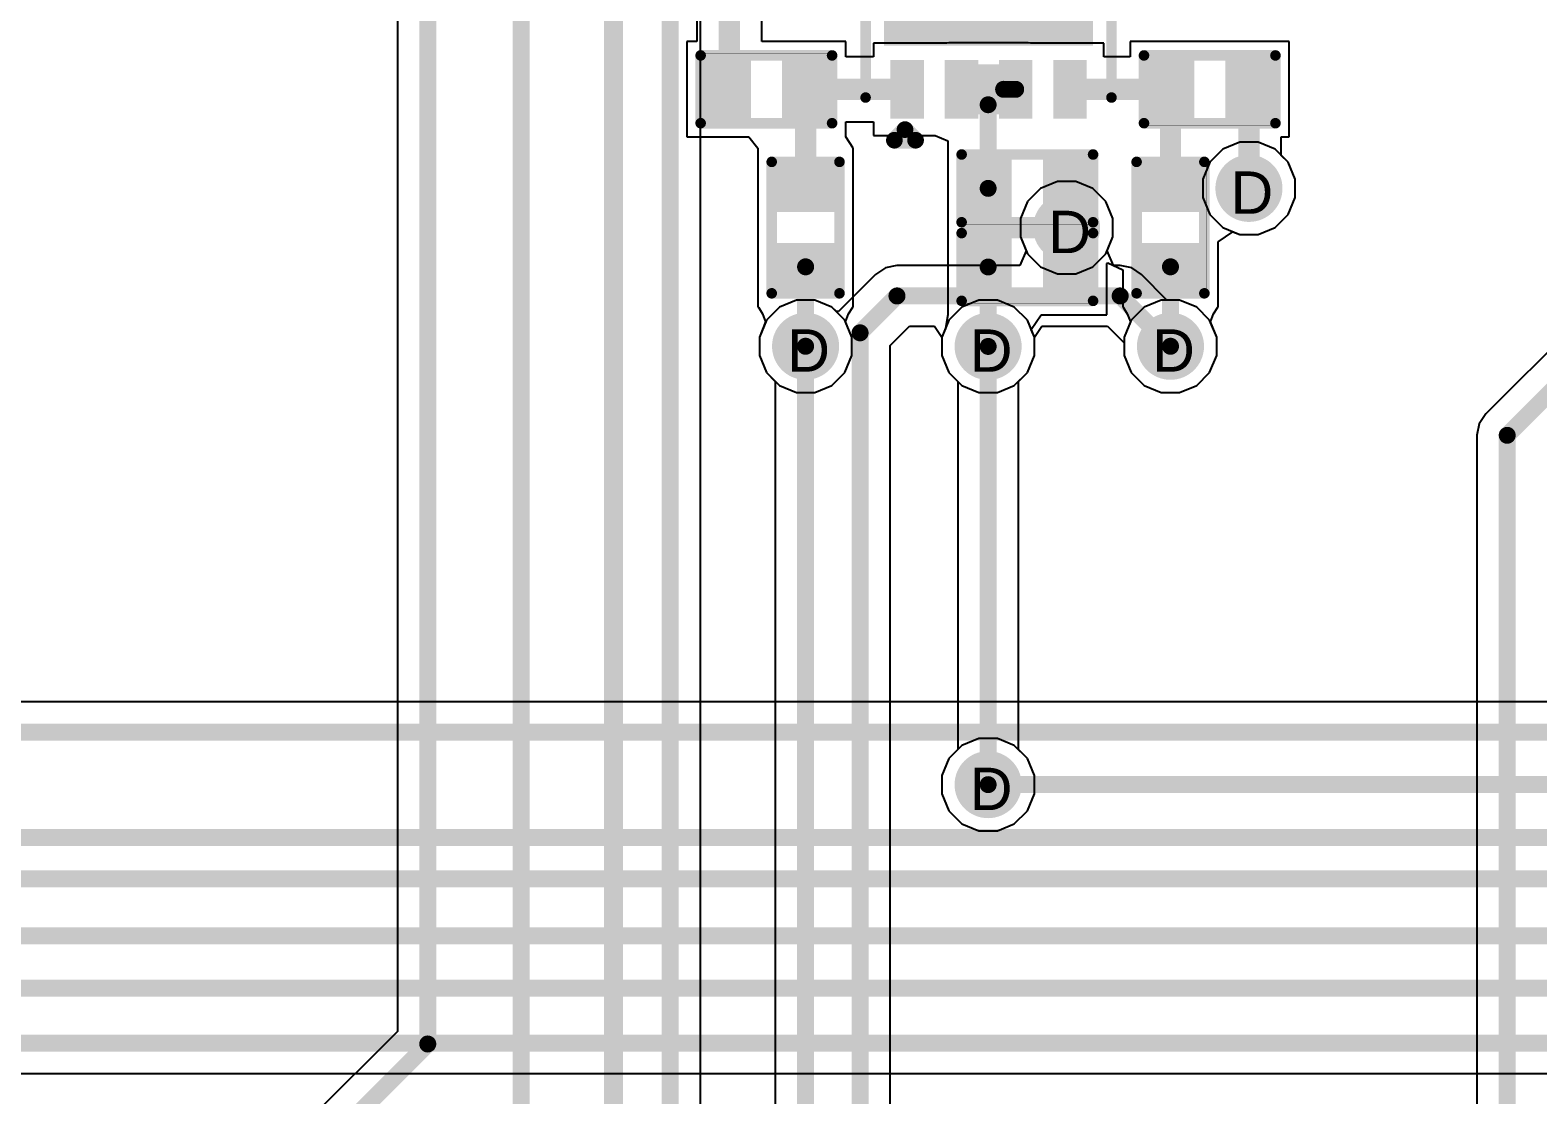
# Model space of a CAD drawing. Header units: inches. Extents: x 0 to 5032, y 0 to 5323.
# Drawn here: x 55.03 to 73.09, y 86.77 to 99.53 of the extents above; entities that cross this region are included whole.
import ezdxf

# ---------------------------------------------------------------- set-up
doc = ezdxf.new("R2010")
doc.units = ezdxf.units.IN
for name, color, linetype in [('Bottom Layer', 5, 'Continuous'), ('Bottom Solder', 6, 'Continuous'), ('Drill Drawing', 1, 'Continuous'), ('Layer 1', 16, 'Continuous'), ('Layer 2', 76, 'Continuous'), ('Top Layer', 1, 'Continuous'), ('Top Overlay', 2, 'Continuous'), ('Top Paste', 8, 'Continuous'), ('Top Solder', 216, 'Continuous'), ('Via Holes', 16, 'Continuous')]:
    doc.layers.add(name, color=color, linetype=linetype)
doc.styles.add('Arial', font='', dxfattribs={"height": 0.2})
doc.styles.get('Arial').set_extended_font_data('Arial')

# ---------------------------------------------------------------- blocks, each defined once
blk = doc.blocks.new('R___0402_251')
at = {"layer": 'Top Layer'}
for points in [[(-0.699, -0.318), (-0.699, 0.318), (-0.241, 0.318), (-0.241, -0.318)], [(0.241, -0.318), (0.241, 0.318), (0.699, 0.318), (0.699, -0.318)]]:
    blk.add_hatch(color=1, dxfattribs=at).paths.add_polyline_path(points)
at = {"layer": 'Top Paste'}
for points in [[(-0.699, -0.318), (-0.699, 0.318), (-0.241, 0.318), (-0.241, -0.318)], [(0.241, -0.318), (0.241, 0.318), (0.699, 0.318), (0.699, -0.318)]]:
    blk.add_hatch(color=8, dxfattribs=at).paths.add_polyline_path(points)
at = {"layer": 'Top Solder'}
for points in [[(-0.754, -0.373), (-0.754, 0.373), (-0.186, 0.373), (-0.186, -0.373)], [(0.186, -0.373), (0.186, 0.373), (0.754, 0.373), (0.754, -0.373)]]:
    blk.add_hatch(color=216, dxfattribs=at).paths.add_polyline_path(points)
at = {"layer": 'Top Overlay'}
for points in [[(-0.787, 0.406, 0.127, 0.127, 0), (0.787, 0.406, 0.127, 0.127, 0)], [(-0.787, 0.406, 0.127, 0.127, 0), (-0.787, -0.406, 0.127, 0.127, 0)], [(0.787, 0.406, 0.127, 0.127, 0), (0.787, -0.406, 0.127, 0.127, 0)], [(-0.787, -0.406, 0.127, 0.127, 0), (0.787, -0.406, 0.127, 0.127, 0)], [(-0.813, -0.432, 0.00323, 0.00323, 0), (0.813, -0.432, 0.00323, 0.00323, 0)]]:
    blk.add_lwpolyline(points, format="xyseb", dxfattribs=at)
for points in [[(-0.819, 0.406, 0.0635, 0.0635, 1), (-0.756, 0.406, 0.0635, 0.0635, 1)], [(-0.819, 0.406, 0.0635, 0.0635, 1), (-0.756, 0.406, 0.0635, 0.0635, 1)], [(0.756, 0.406, 0.0635, 0.0635, 1), (0.819, 0.406, 0.0635, 0.0635, 1)], [(0.756, 0.406, 0.0635, 0.0635, 1), (0.819, 0.406, 0.0635, 0.0635, 1)], [(-0.819, -0.406, 0.0635, 0.0635, 1), (-0.756, -0.406, 0.0635, 0.0635, 1)], [(-0.819, -0.406, 0.0635, 0.0635, 1), (-0.756, -0.406, 0.0635, 0.0635, 1)], [(0.756, -0.406, 0.0635, 0.0635, 1), (0.819, -0.406, 0.0635, 0.0635, 1)], [(0.756, -0.406, 0.0635, 0.0635, 1), (0.819, -0.406, 0.0635, 0.0635, 1)], [(-0.814, -0.432, 0.00161, 0.00161, 1), (-0.812, -0.432, 0.00161, 0.00161, 1)], [(0.812, -0.432, 0.00161, 0.00161, 1), (0.814, -0.432, 0.00161, 0.00161, 1)]]:
    blk.add_lwpolyline(points, format="xyseb", close=True, dxfattribs=at)
blk = doc.blocks.new('R___0402_252')
at = {"layer": 'Top Layer'}
for points in [[(-0.699, -0.318), (-0.699, 0.318), (-0.241, 0.318), (-0.241, -0.318)], [(0.241, -0.318), (0.241, 0.318), (0.699, 0.318), (0.699, -0.318)]]:
    blk.add_hatch(color=1, dxfattribs=at).paths.add_polyline_path(points)
at = {"layer": 'Top Paste'}
for points in [[(-0.699, -0.318), (-0.699, 0.318), (-0.241, 0.318), (-0.241, -0.318)], [(0.241, -0.318), (0.241, 0.318), (0.699, 0.318), (0.699, -0.318)]]:
    blk.add_hatch(color=8, dxfattribs=at).paths.add_polyline_path(points)
at = {"layer": 'Top Solder'}
for points in [[(-0.754, -0.373), (-0.754, 0.373), (-0.186, 0.373), (-0.186, -0.373)], [(0.186, -0.373), (0.186, 0.373), (0.754, 0.373), (0.754, -0.373)]]:
    blk.add_hatch(color=216, dxfattribs=at).paths.add_polyline_path(points)
at = {"layer": 'Top Overlay'}
for points in [[(-0.787, 0.406, 0.127, 0.127, 0), (0.787, 0.406, 0.127, 0.127, 0)], [(-0.787, 0.406, 0.127, 0.127, 0), (-0.787, -0.406, 0.127, 0.127, 0)], [(0.787, 0.406, 0.127, 0.127, 0), (0.787, -0.406, 0.127, 0.127, 0)], [(-0.787, -0.406, 0.127, 0.127, 0), (0.787, -0.406, 0.127, 0.127, 0)], [(-0.813, -0.432, 0.00323, 0.00323, 0), (0.813, -0.432, 0.00323, 0.00323, 0)]]:
    blk.add_lwpolyline(points, format="xyseb", dxfattribs=at)
for points in [[(-0.819, 0.406, 0.0635, 0.0635, 1), (-0.756, 0.406, 0.0635, 0.0635, 1)], [(-0.819, 0.406, 0.0635, 0.0635, 1), (-0.756, 0.406, 0.0635, 0.0635, 1)], [(0.756, 0.406, 0.0635, 0.0635, 1), (0.819, 0.406, 0.0635, 0.0635, 1)], [(0.756, 0.406, 0.0635, 0.0635, 1), (0.819, 0.406, 0.0635, 0.0635, 1)], [(-0.819, -0.406, 0.0635, 0.0635, 1), (-0.756, -0.406, 0.0635, 0.0635, 1)], [(-0.819, -0.406, 0.0635, 0.0635, 1), (-0.756, -0.406, 0.0635, 0.0635, 1)], [(0.756, -0.406, 0.0635, 0.0635, 1), (0.819, -0.406, 0.0635, 0.0635, 1)], [(0.756, -0.406, 0.0635, 0.0635, 1), (0.819, -0.406, 0.0635, 0.0635, 1)], [(-0.814, -0.432, 0.00161, 0.00161, 1), (-0.812, -0.432, 0.00161, 0.00161, 1)], [(0.812, -0.432, 0.00161, 0.00161, 1), (0.814, -0.432, 0.00161, 0.00161, 1)]]:
    blk.add_lwpolyline(points, format="xyseb", close=True, dxfattribs=at)
blk = doc.blocks.new('R___0402_253')
at = {"layer": 'Top Layer'}
for points in [[(-0.699, -0.318), (-0.699, 0.318), (-0.241, 0.318), (-0.241, -0.318)], [(0.241, -0.318), (0.241, 0.318), (0.699, 0.318), (0.699, -0.318)]]:
    blk.add_hatch(color=1, dxfattribs=at).paths.add_polyline_path(points)
at = {"layer": 'Top Paste'}
for points in [[(-0.699, -0.318), (-0.699, 0.318), (-0.241, 0.318), (-0.241, -0.318)], [(0.241, -0.318), (0.241, 0.318), (0.699, 0.318), (0.699, -0.318)]]:
    blk.add_hatch(color=8, dxfattribs=at).paths.add_polyline_path(points)
at = {"layer": 'Top Solder'}
for points in [[(-0.754, -0.373), (-0.754, 0.373), (-0.186, 0.373), (-0.186, -0.373)], [(0.186, -0.373), (0.186, 0.373), (0.754, 0.373), (0.754, -0.373)]]:
    blk.add_hatch(color=216, dxfattribs=at).paths.add_polyline_path(points)
at = {"layer": 'Top Overlay'}
for points in [[(0.787, 0.406, 0.127, 0.127, 0), (-0.787, 0.406, 0.127, 0.127, 0)], [(-0.787, 0.406, 0.127, 0.127, 0), (-0.787, -0.406, 0.127, 0.127, 0)], [(0.787, 0.406, 0.127, 0.127, 0), (0.787, -0.406, 0.127, 0.127, 0)], [(0.787, -0.406, 0.127, 0.127, 0), (-0.787, -0.406, 0.127, 0.127, 0)], [(0.813, -0.432, 0.00323, 0.00323, 0), (-0.813, -0.432, 0.00323, 0.00323, 0)]]:
    blk.add_lwpolyline(points, format="xyseb", dxfattribs=at)
for points in [[(-0.819, 0.406, 0.0635, 0.0635, 1), (-0.756, 0.406, 0.0635, 0.0635, 1)], [(-0.819, 0.406, 0.0635, 0.0635, 1), (-0.756, 0.406, 0.0635, 0.0635, 1)], [(0.756, 0.406, 0.0635, 0.0635, 1), (0.819, 0.406, 0.0635, 0.0635, 1)], [(0.756, 0.406, 0.0635, 0.0635, 1), (0.819, 0.406, 0.0635, 0.0635, 1)], [(-0.819, -0.406, 0.0635, 0.0635, 1), (-0.756, -0.406, 0.0635, 0.0635, 1)], [(-0.819, -0.406, 0.0635, 0.0635, 1), (-0.756, -0.406, 0.0635, 0.0635, 1)], [(0.756, -0.406, 0.0635, 0.0635, 1), (0.819, -0.406, 0.0635, 0.0635, 1)], [(0.756, -0.406, 0.0635, 0.0635, 1), (0.819, -0.406, 0.0635, 0.0635, 1)], [(-0.814, -0.432, 0.00161, 0.00161, 1), (-0.812, -0.432, 0.00161, 0.00161, 1)], [(0.812, -0.432, 0.00161, 0.00161, 1), (0.814, -0.432, 0.00161, 0.00161, 1)]]:
    blk.add_lwpolyline(points, format="xyseb", close=True, dxfattribs=at)
blk = doc.blocks.new('R___0402_254')
at = {"layer": 'Top Layer'}
for points in [[(-0.699, -0.318), (-0.699, 0.318), (-0.241, 0.318), (-0.241, -0.318)], [(0.241, -0.318), (0.241, 0.318), (0.699, 0.318), (0.699, -0.318)]]:
    blk.add_hatch(color=1, dxfattribs=at).paths.add_polyline_path(points)
at = {"layer": 'Top Paste'}
for points in [[(-0.699, -0.318), (-0.699, 0.318), (-0.241, 0.318), (-0.241, -0.318)], [(0.241, -0.318), (0.241, 0.318), (0.699, 0.318), (0.699, -0.318)]]:
    blk.add_hatch(color=8, dxfattribs=at).paths.add_polyline_path(points)
at = {"layer": 'Top Solder'}
for points in [[(-0.754, -0.373), (-0.754, 0.373), (-0.186, 0.373), (-0.186, -0.373)], [(0.186, -0.373), (0.186, 0.373), (0.754, 0.373), (0.754, -0.373)]]:
    blk.add_hatch(color=216, dxfattribs=at).paths.add_polyline_path(points)
at = {"layer": 'Top Overlay'}
for points in [[(-0.787, 0.406, 0.127, 0.127, 0), (0.787, 0.406, 0.127, 0.127, 0)], [(-0.787, -0.406, 0.127, 0.127, 0), (-0.787, 0.406, 0.127, 0.127, 0)], [(0.787, -0.406, 0.127, 0.127, 0), (0.787, 0.406, 0.127, 0.127, 0)], [(-0.787, -0.406, 0.127, 0.127, 0), (0.787, -0.406, 0.127, 0.127, 0)], [(-0.813, -0.432, 0.00323, 0.00323, 0), (0.813, -0.432, 0.00323, 0.00323, 0)]]:
    blk.add_lwpolyline(points, format="xyseb", dxfattribs=at)
for points in [[(-0.819, 0.406, 0.0635, 0.0635, 1), (-0.756, 0.406, 0.0635, 0.0635, 1)], [(-0.819, 0.406, 0.0635, 0.0635, 1), (-0.756, 0.406, 0.0635, 0.0635, 1)], [(0.756, 0.406, 0.0635, 0.0635, 1), (0.819, 0.406, 0.0635, 0.0635, 1)], [(0.756, 0.406, 0.0635, 0.0635, 1), (0.819, 0.406, 0.0635, 0.0635, 1)], [(-0.819, -0.406, 0.0635, 0.0635, 1), (-0.756, -0.406, 0.0635, 0.0635, 1)], [(-0.819, -0.406, 0.0635, 0.0635, 1), (-0.756, -0.406, 0.0635, 0.0635, 1)], [(0.756, -0.406, 0.0635, 0.0635, 1), (0.819, -0.406, 0.0635, 0.0635, 1)], [(0.756, -0.406, 0.0635, 0.0635, 1), (0.819, -0.406, 0.0635, 0.0635, 1)], [(-0.814, -0.432, 0.00161, 0.00161, 1), (-0.812, -0.432, 0.00161, 0.00161, 1)], [(0.812, -0.432, 0.00161, 0.00161, 1), (0.814, -0.432, 0.00161, 0.00161, 1)]]:
    blk.add_lwpolyline(points, format="xyseb", close=True, dxfattribs=at)
blk = doc.blocks.new('R___0402_255')
at = {"layer": 'Top Layer'}
for points in [[(-0.699, -0.318), (-0.699, 0.318), (-0.241, 0.318), (-0.241, -0.318)], [(0.241, -0.318), (0.241, 0.318), (0.699, 0.318), (0.699, -0.318)]]:
    blk.add_hatch(color=1, dxfattribs=at).paths.add_polyline_path(points)
at = {"layer": 'Top Paste'}
for points in [[(-0.699, -0.318), (-0.699, 0.318), (-0.241, 0.318), (-0.241, -0.318)], [(0.241, -0.318), (0.241, 0.318), (0.699, 0.318), (0.699, -0.318)]]:
    blk.add_hatch(color=8, dxfattribs=at).paths.add_polyline_path(points)
at = {"layer": 'Top Solder'}
for points in [[(-0.754, -0.373), (-0.754, 0.373), (-0.186, 0.373), (-0.186, -0.373)], [(0.186, -0.373), (0.186, 0.373), (0.754, 0.373), (0.754, -0.373)]]:
    blk.add_hatch(color=216, dxfattribs=at).paths.add_polyline_path(points)
at = {"layer": 'Top Overlay'}
for points in [[(-0.787, 0.406, 0.127, 0.127, 0), (0.787, 0.406, 0.127, 0.127, 0)], [(-0.787, -0.406, 0.127, 0.127, 0), (-0.787, 0.406, 0.127, 0.127, 0)], [(0.787, -0.406, 0.127, 0.127, 0), (0.787, 0.406, 0.127, 0.127, 0)], [(-0.787, -0.406, 0.127, 0.127, 0), (0.787, -0.406, 0.127, 0.127, 0)], [(-0.813, -0.432, 0.00323, 0.00323, 0), (0.813, -0.432, 0.00323, 0.00323, 0)]]:
    blk.add_lwpolyline(points, format="xyseb", dxfattribs=at)
for points in [[(-0.819, 0.406, 0.0635, 0.0635, 1), (-0.756, 0.406, 0.0635, 0.0635, 1)], [(-0.819, 0.406, 0.0635, 0.0635, 1), (-0.756, 0.406, 0.0635, 0.0635, 1)], [(0.756, 0.406, 0.0635, 0.0635, 1), (0.819, 0.406, 0.0635, 0.0635, 1)], [(0.756, 0.406, 0.0635, 0.0635, 1), (0.819, 0.406, 0.0635, 0.0635, 1)], [(-0.819, -0.406, 0.0635, 0.0635, 1), (-0.756, -0.406, 0.0635, 0.0635, 1)], [(-0.819, -0.406, 0.0635, 0.0635, 1), (-0.756, -0.406, 0.0635, 0.0635, 1)], [(0.756, -0.406, 0.0635, 0.0635, 1), (0.819, -0.406, 0.0635, 0.0635, 1)], [(0.756, -0.406, 0.0635, 0.0635, 1), (0.819, -0.406, 0.0635, 0.0635, 1)], [(-0.814, -0.432, 0.00161, 0.00161, 1), (-0.812, -0.432, 0.00161, 0.00161, 1)], [(0.812, -0.432, 0.00161, 0.00161, 1), (0.814, -0.432, 0.00161, 0.00161, 1)]]:
    blk.add_lwpolyline(points, format="xyseb", close=True, dxfattribs=at)
blk = doc.blocks.new('R___0402_256')
at = {"layer": 'Top Layer'}
for points in [[(-0.699, -0.318), (-0.699, 0.318), (-0.241, 0.318), (-0.241, -0.318)], [(0.241, -0.318), (0.241, 0.318), (0.699, 0.318), (0.699, -0.318)]]:
    blk.add_hatch(color=1, dxfattribs=at).paths.add_polyline_path(points)
at = {"layer": 'Top Paste'}
for points in [[(-0.699, -0.318), (-0.699, 0.318), (-0.241, 0.318), (-0.241, -0.318)], [(0.241, -0.318), (0.241, 0.318), (0.699, 0.318), (0.699, -0.318)]]:
    blk.add_hatch(color=8, dxfattribs=at).paths.add_polyline_path(points)
at = {"layer": 'Top Solder'}
for points in [[(-0.754, -0.373), (-0.754, 0.373), (-0.186, 0.373), (-0.186, -0.373)], [(0.186, -0.373), (0.186, 0.373), (0.754, 0.373), (0.754, -0.373)]]:
    blk.add_hatch(color=216, dxfattribs=at).paths.add_polyline_path(points)
at = {"layer": 'Top Overlay'}
for points in [[(-0.787, 0.406, 0.127, 0.127, 0), (0.787, 0.406, 0.127, 0.127, 0)], [(-0.787, -0.406, 0.127, 0.127, 0), (-0.787, 0.406, 0.127, 0.127, 0)], [(0.787, -0.406, 0.127, 0.127, 0), (0.787, 0.406, 0.127, 0.127, 0)], [(-0.787, -0.406, 0.127, 0.127, 0), (0.787, -0.406, 0.127, 0.127, 0)], [(-0.813, -0.432, 0.00323, 0.00323, 0), (0.813, -0.432, 0.00323, 0.00323, 0)]]:
    blk.add_lwpolyline(points, format="xyseb", dxfattribs=at)
for points in [[(-0.819, 0.406, 0.0635, 0.0635, 1), (-0.756, 0.406, 0.0635, 0.0635, 1)], [(-0.819, 0.406, 0.0635, 0.0635, 1), (-0.756, 0.406, 0.0635, 0.0635, 1)], [(0.756, 0.406, 0.0635, 0.0635, 1), (0.819, 0.406, 0.0635, 0.0635, 1)], [(0.756, 0.406, 0.0635, 0.0635, 1), (0.819, 0.406, 0.0635, 0.0635, 1)], [(-0.819, -0.406, 0.0635, 0.0635, 1), (-0.756, -0.406, 0.0635, 0.0635, 1)], [(-0.819, -0.406, 0.0635, 0.0635, 1), (-0.756, -0.406, 0.0635, 0.0635, 1)], [(0.756, -0.406, 0.0635, 0.0635, 1), (0.819, -0.406, 0.0635, 0.0635, 1)], [(0.756, -0.406, 0.0635, 0.0635, 1), (0.819, -0.406, 0.0635, 0.0635, 1)], [(-0.814, -0.432, 0.00161, 0.00161, 1), (-0.812, -0.432, 0.00161, 0.00161, 1)], [(0.812, -0.432, 0.00161, 0.00161, 1), (0.814, -0.432, 0.00161, 0.00161, 1)]]:
    blk.add_lwpolyline(points, format="xyseb", close=True, dxfattribs=at)
blk = doc.blocks.new('SON_8_EP_3_3__262')
at = {"layer": 'Top Layer'}
for points in [[(-1.1, 1.125), (-1.1, 0.825), (-1.7, 0.825), (-1.7, 1.125)], [(0.825, 1.2), (0.825, -1.2), (-0.825, -1.2), (-0.825, 1.2)], [(1.1, 0.825), (1.1, 1.125), (1.7, 1.125), (1.7, 0.825)], [(-1.1, 0.475), (-1.1, 0.175), (-1.7, 0.175), (-1.7, 0.475)], [(1.1, 0.175), (1.1, 0.475), (1.7, 0.475), (1.7, 0.175)], [(-1.1, -0.175), (-1.1, -0.475), (-1.7, -0.475), (-1.7, -0.175)], [(1.1, -0.475), (1.1, -0.175), (1.7, -0.175), (1.7, -0.475)], [(-1.1, -0.825), (-1.1, -1.125), (-1.7, -1.125), (-1.7, -0.825)], [(1.1, -1.125), (1.1, -0.825), (1.7, -0.825), (1.7, -1.125)]]:
    blk.add_hatch(color=1, dxfattribs=at).paths.add_polyline_path(points)
at = {"layer": 'Top Paste'}
for points in [[(-1.1, 1.125), (-1.1, 0.825), (-1.7, 0.825), (-1.7, 1.125)], [(0.825, 1.2), (0.825, -1.2), (-0.825, -1.2), (-0.825, 1.2)], [(1.1, 0.825), (1.1, 1.125), (1.7, 1.125), (1.7, 0.825)], [(-1.1, 0.475), (-1.1, 0.175), (-1.7, 0.175), (-1.7, 0.475)], [(1.1, 0.175), (1.1, 0.475), (1.7, 0.475), (1.7, 0.175)], [(-1.1, -0.175), (-1.1, -0.475), (-1.7, -0.475), (-1.7, -0.175)], [(1.1, -0.475), (1.1, -0.175), (1.7, -0.175), (1.7, -0.475)], [(-1.1, -0.825), (-1.1, -1.125), (-1.7, -1.125), (-1.7, -0.825)], [(1.1, -1.125), (1.1, -0.825), (1.7, -0.825), (1.7, -1.125)]]:
    blk.add_hatch(color=8, dxfattribs=at).paths.add_polyline_path(points)
at = {"layer": 'Top Solder'}
for points in [[(-1.049, 1.176), (-1.049, 0.775), (-1.751, 0.775), (-1.751, 1.176)], [(0.876, 1.251), (0.876, -1.251), (-0.876, -1.251), (-0.876, 1.251)], [(1.049, 0.775), (1.049, 1.176), (1.751, 1.176), (1.751, 0.775)], [(-1.049, 0.526), (-1.049, 0.124), (-1.751, 0.124), (-1.751, 0.526)], [(1.049, 0.124), (1.049, 0.526), (1.751, 0.526), (1.751, 0.124)], [(-1.049, -0.124), (-1.049, -0.526), (-1.751, -0.526), (-1.751, -0.124)], [(1.049, -0.526), (1.049, -0.124), (1.751, -0.124), (1.751, -0.526)], [(-1.049, -0.775), (-1.049, -1.176), (-1.751, -1.176), (-1.751, -0.775)], [(1.049, -1.176), (1.049, -0.775), (1.751, -0.775), (1.751, -1.176)]]:
    blk.add_hatch(color=216, dxfattribs=at).paths.add_polyline_path(points)
at = {"layer": 'Top Overlay'}
for points in [[(-1.499, 1.473, 0.127, 0.127, 0), (1.473, 1.473, 0.127, 0.127, 0)], [(-2.01, 1.128, 0.2, 0.2, 0), (-1.883, 1.001, 0.2, 0.2, 0)], [(-2.01, 1.128, 0.2, 0.2, 0), (-2.01, 0.874, 0.2, 0.2, 0)], [(-1.883, 1.001, 0.2, 0.2, 0), (-2.01, 0.874, 0.2, 0.2, 0)], [(-1.499, -1.473, 0.127, 0.127, 0), (1.473, -1.473, 0.127, 0.127, 0)]]:
    blk.add_lwpolyline(points, format="xyseb", dxfattribs=at)
for points in [[(-1.53, 1.473, 0.0635, 0.0635, 1), (-1.467, 1.473, 0.0635, 0.0635, 1)], [(1.441, 1.473, 0.0635, 0.0635, 1), (1.505, 1.473, 0.0635, 0.0635, 1)], [(-2.06, 1.128, 0.1, 0.1, 1), (-1.96, 1.128, 0.1, 0.1, 1)], [(-2.06, 1.128, 0.1, 0.1, 1), (-1.96, 1.128, 0.1, 0.1, 1)], [(-1.933, 1.001, 0.1, 0.1, 1), (-1.833, 1.001, 0.1, 0.1, 1)], [(-1.933, 1.001, 0.1, 0.1, 1), (-1.833, 1.001, 0.1, 0.1, 1)], [(-2.06, 0.874, 0.1, 0.1, 1), (-1.96, 0.874, 0.1, 0.1, 1)], [(-2.06, 0.874, 0.1, 0.1, 1), (-1.96, 0.874, 0.1, 0.1, 1)], [(-1.53, -1.473, 0.0635, 0.0635, 1), (-1.467, -1.473, 0.0635, 0.0635, 1)], [(1.441, -1.473, 0.0635, 0.0635, 1), (1.505, -1.473, 0.0635, 0.0635, 1)]]:
    blk.add_lwpolyline(points, format="xyseb", close=True, dxfattribs=at)

msp = doc.modelspace()

# ---------------------------------------------------------------- hatches: boundary and pattern name
at = {"layer": 'Bottom Layer'}
h = msp.add_hatch(color=5, dxfattribs=at)
edge = h.paths.add_edge_path()
edge.add_arc((69.63, 97.629), 0.3, 0, 360)
h = msp.add_hatch(color=5, dxfattribs=at)
edge = h.paths.add_edge_path()
edge.add_arc((67.445, 97.158), 0.3, 0, 360)
h = msp.add_hatch(color=5, dxfattribs=at)
edge = h.paths.add_edge_path()
edge.add_arc((64.318, 95.737), 0.3, 0, 360)
h = msp.add_hatch(color=5, dxfattribs=at)
edge = h.paths.add_edge_path()
edge.add_arc((66.505, 95.735), 0.3, 0, 360)
h = msp.add_hatch(color=5, dxfattribs=at)
edge = h.paths.add_edge_path()
edge.add_arc((68.69, 95.737), 0.3, 0, 360)
h = msp.add_hatch(color=5, dxfattribs=at)
edge = h.paths.add_edge_path()
edge.add_arc((66.505, 90.484), 0.3, 0, 360)
at = {"layer": 'Bottom Solder'}
h = msp.add_hatch(color=6, dxfattribs=at)
edge = h.paths.add_edge_path()
edge.add_arc((69.63, 97.629), 0.402, 0, 360)
h = msp.add_hatch(color=6, dxfattribs=at)
edge = h.paths.add_edge_path()
edge.add_arc((67.445, 97.158), 0.402, 0, 360)
h = msp.add_hatch(color=6, dxfattribs=at)
edge = h.paths.add_edge_path()
edge.add_arc((64.318, 95.737), 0.402, 0, 360)
h = msp.add_hatch(color=6, dxfattribs=at)
edge = h.paths.add_edge_path()
edge.add_arc((66.505, 95.735), 0.402, 0, 360)
h = msp.add_hatch(color=6, dxfattribs=at)
edge = h.paths.add_edge_path()
edge.add_arc((68.69, 95.737), 0.402, 0, 360)
h = msp.add_hatch(color=6, dxfattribs=at)
edge = h.paths.add_edge_path()
edge.add_arc((66.505, 90.484), 0.402, 0, 360)
at = {"layer": 'Layer 1'}
h = msp.add_hatch(color=16, dxfattribs=at)
edge = h.paths.add_edge_path()
edge.add_arc((69.63, 97.629), 0.3, 0, 360)
h = msp.add_hatch(color=16, dxfattribs=at)
edge = h.paths.add_edge_path()
edge.add_arc((67.445, 97.158), 0.3, 0, 360)
h = msp.add_hatch(color=16, dxfattribs=at)
edge = h.paths.add_edge_path()
edge.add_arc((64.318, 95.737), 0.3, 0, 360)
h = msp.add_hatch(color=16, dxfattribs=at)
edge = h.paths.add_edge_path()
edge.add_arc((66.505, 95.735), 0.3, 0, 360)
h = msp.add_hatch(color=16, dxfattribs=at)
edge = h.paths.add_edge_path()
edge.add_arc((68.69, 95.737), 0.3, 0, 360)
h = msp.add_hatch(color=16, dxfattribs=at)
edge = h.paths.add_edge_path()
edge.add_arc((66.505, 90.484), 0.3, 0, 360)
at = {"layer": 'Layer 2'}
h = msp.add_hatch(color=76, dxfattribs=at)
edge = h.paths.add_edge_path()
edge.add_arc((69.63, 97.629), 0.3, 0, 360)
h = msp.add_hatch(color=76, dxfattribs=at)
edge = h.paths.add_edge_path()
edge.add_arc((67.445, 97.158), 0.3, 0, 360)
h = msp.add_hatch(color=76, dxfattribs=at)
edge = h.paths.add_edge_path()
edge.add_arc((64.318, 95.737), 0.3, 0, 360)
h = msp.add_hatch(color=76, dxfattribs=at)
edge = h.paths.add_edge_path()
edge.add_arc((66.505, 95.735), 0.3, 0, 360)
h = msp.add_hatch(color=76, dxfattribs=at)
edge = h.paths.add_edge_path()
edge.add_arc((68.69, 95.737), 0.3, 0, 360)
h = msp.add_hatch(color=76, dxfattribs=at)
edge = h.paths.add_edge_path()
edge.add_arc((66.505, 90.484), 0.3, 0, 360)
at = {"layer": 'Top Layer'}
msp.add_hatch(color=1, dxfattribs=at).paths.add_polyline_path([(66.035, 98.516), (66.986, 98.516), (66.986, 99.116), (66.035, 99.116)])
h = msp.add_hatch(color=1, dxfattribs=at)
edge = h.paths.add_edge_path()
edge.add_arc((69.63, 97.629), 0.3, 0, 360)
h = msp.add_hatch(color=1, dxfattribs=at)
edge = h.paths.add_edge_path()
edge.add_arc((67.445, 97.158), 0.3, 0, 360)
h = msp.add_hatch(color=1, dxfattribs=at)
edge = h.paths.add_edge_path()
edge.add_arc((64.318, 95.737), 0.3, 0, 360)
h = msp.add_hatch(color=1, dxfattribs=at)
edge = h.paths.add_edge_path()
edge.add_arc((66.505, 95.735), 0.3, 0, 360)
h = msp.add_hatch(color=1, dxfattribs=at)
edge = h.paths.add_edge_path()
edge.add_arc((68.69, 95.737), 0.3, 0, 360)
h = msp.add_hatch(color=1, dxfattribs=at)
edge = h.paths.add_edge_path()
edge.add_arc((66.505, 90.484), 0.3, 0, 360)
at = {"layer": 'Top Solder'}
h = msp.add_hatch(color=216, dxfattribs=at)
edge = h.paths.add_edge_path()
edge.add_arc((69.63, 97.629), 0.402, 0, 360)
h = msp.add_hatch(color=216, dxfattribs=at)
edge = h.paths.add_edge_path()
edge.add_arc((67.445, 97.158), 0.402, 0, 360)
h = msp.add_hatch(color=216, dxfattribs=at)
edge = h.paths.add_edge_path()
edge.add_arc((64.318, 95.737), 0.402, 0, 360)
h = msp.add_hatch(color=216, dxfattribs=at)
edge = h.paths.add_edge_path()
edge.add_arc((66.505, 95.735), 0.402, 0, 360)
h = msp.add_hatch(color=216, dxfattribs=at)
edge = h.paths.add_edge_path()
edge.add_arc((68.69, 95.737), 0.402, 0, 360)
h = msp.add_hatch(color=216, dxfattribs=at)
edge = h.paths.add_edge_path()
edge.add_arc((66.505, 90.484), 0.402, 0, 360)
at = {"layer": 'Via Holes'}
h = msp.add_hatch(color=7, dxfattribs=at)
edge = h.paths.add_edge_path()
edge.add_arc((69.63, 97.629), 0.15, 0, 360)
h = msp.add_hatch(color=7, dxfattribs=at)
edge = h.paths.add_edge_path()
edge.add_arc((67.445, 97.158), 0.15, 0, 360)
h = msp.add_hatch(color=7, dxfattribs=at)
edge = h.paths.add_edge_path()
edge.add_arc((64.318, 95.737), 0.15, 0, 360)
h = msp.add_hatch(color=7, dxfattribs=at)
edge = h.paths.add_edge_path()
edge.add_arc((66.505, 95.735), 0.15, 0, 360)
h = msp.add_hatch(color=7, dxfattribs=at)
edge = h.paths.add_edge_path()
edge.add_arc((68.69, 95.737), 0.15, 0, 360)
h = msp.add_hatch(color=7, dxfattribs=at)
edge = h.paths.add_edge_path()
edge.add_arc((66.505, 90.484), 0.15, 0, 360)

# ---------------------------------------------------------------- linework, layer by layer
at = {"layer": 'Bottom Layer'}
for p, q in [((59.429, 104.432), (59.429, 87.527)), ((63.057, 85.68), (63.057, 100.167)), ((69.316, 98.098), (69.16, 97.942)), ((69.519, 98.183), (69.316, 98.098)), ((69.74, 98.183), (69.519, 98.183)), ((69.943, 98.098), (69.74, 98.183)), ((70.099, 97.942), (69.943, 98.098)), ((69.16, 97.942), (69.076, 97.739)), ((70.184, 97.739), (70.099, 97.942)), ((69.076, 97.739), (69.076, 97.518)), ((70.184, 97.518), (70.184, 97.739)), ((67.131, 97.627), (66.975, 97.472)), ((67.335, 97.712), (67.131, 97.627)), ((67.555, 97.712), (67.335, 97.712)), ((67.759, 97.627), (67.555, 97.712)), ((67.915, 97.472), (67.759, 97.627)), ((66.975, 97.472), (66.891, 97.268)), ((67.999, 97.268), (67.915, 97.472)), ((69.076, 97.518), (69.16, 97.315)), ((70.099, 97.315), (70.184, 97.518)), ((66.891, 97.268), (66.891, 97.048)), ((67.999, 97.048), (67.999, 97.268)), ((69.16, 97.315), (69.316, 97.159)), ((69.943, 97.159), (70.099, 97.315)), ((66.891, 97.048), (66.96, 96.881)), ((67.93, 96.881), (67.999, 97.048)), ((69.316, 97.159), (69.519, 97.075)), ((69.519, 97.075), (69.74, 97.075)), ((69.74, 97.075), (69.943, 97.159)), ((66.96, 96.881), (66.884, 96.703)), ((68.006, 96.703), (67.93, 96.881)), ((65.274, 96.675), (65.156, 96.597)), ((65.413, 96.703), (65.274, 96.675)), ((66.884, 96.703), (65.413, 96.703)), ((68.087, 96.703), (68.006, 96.703)), ((68.225, 96.675), (68.087, 96.703)), ((68.087, 96.703), (68.087, 96.703)), ((68.343, 96.597), (68.225, 96.675)), ((65.156, 96.597), (64.714, 96.155)), ((65.156, 96.597), (65.156, 96.597)), ((68.648, 96.291), (68.343, 96.597)), ((64.208, 96.291), (64.004, 96.207)), ((64.428, 96.291), (64.208, 96.291)), ((64.632, 96.207), (64.428, 96.291)), ((68.8, 96.291), (68.648, 96.291)), ((69.004, 96.207), (68.8, 96.291)), ((64.004, 96.207), (63.848, 96.051)), ((64.687, 96.152), (64.632, 96.207)), ((64.714, 96.155), (64.687, 96.152)), ((69.159, 96.051), (69.004, 96.207)), ((63.848, 96.051), (63.764, 95.847)), ((65.333, 95.748), (65.563, 95.978)), ((65.563, 95.978), (65.863, 95.978)), ((65.863, 95.978), (65.951, 95.846)), ((67.059, 95.846), (67.148, 95.978)), ((67.148, 95.978), (67.937, 95.978)), ((67.937, 95.978), (68.136, 95.778)), ((69.244, 95.847), (69.159, 96.051)), ((73.534, 95.992), (72.468, 94.926)), ((63.764, 95.847), (63.764, 95.627)), ((65.333, 68.954), (65.333, 95.748)), ((65.951, 95.846), (65.951, 95.625)), ((67.059, 95.625), (67.059, 95.846)), ((68.136, 95.778), (68.136, 95.627)), ((69.244, 95.627), (69.244, 95.847)), ((63.764, 95.627), (63.848, 95.423)), ((65.951, 95.625), (66.036, 95.422)), ((66.975, 95.422), (67.059, 95.625)), ((68.136, 95.627), (68.22, 95.423)), ((69.159, 95.423), (69.244, 95.627)), ((63.848, 95.423), (63.955, 95.316)), ((66.036, 95.422), (66.143, 95.315)), ((66.868, 95.315), (66.975, 95.422)), ((68.22, 95.423), (68.376, 95.268)), ((69.004, 95.268), (69.159, 95.423)), ((63.955, 95.316), (63.955, 68.9)), ((66.143, 95.315), (66.143, 90.904)), ((66.868, 90.904), (66.868, 95.315)), ((68.376, 95.268), (68.58, 95.183)), ((68.8, 95.183), (69.004, 95.268)), ((68.58, 95.183), (68.8, 95.183)), ((72.468, 94.926), (72.39, 94.809)), ((72.39, 94.809), (72.362, 94.67)), ((72.362, 94.67), (72.362, 94.67)), ((72.362, 94.67), (72.362, 75.483)), ((66.143, 90.904), (66.036, 90.797)), ((66.975, 90.797), (66.868, 90.904)), ((66.036, 90.797), (65.951, 90.594)), ((67.059, 90.594), (66.975, 90.797)), ((65.951, 90.594), (65.951, 90.373)), ((67.059, 90.373), (67.059, 90.594)), ((65.951, 90.373), (66.036, 90.17)), ((66.975, 90.17), (67.059, 90.373)), ((66.036, 90.17), (66.191, 90.014)), ((66.819, 90.014), (66.975, 90.17)), ((66.191, 90.014), (66.395, 89.93)), ((66.616, 89.93), (66.819, 90.014)), ((66.395, 89.93), (66.616, 89.93)), ((59.429, 87.527), (58.412, 86.51))]:
    msp.add_line(p, q, dxfattribs=at)
for points in [[(60.911, 85.956, 0.203, 0.203, 0), (60.911, 104.504, 0.203, 0.203, 0)], [(59.791, 87.376, 0.203, 0.203, 0), (59.791, 104.432, 0.203, 0.203, 0)], [(62.016, 85.956, 0.229, 0.229, 0), (62.016, 102.506, 0.229, 0.229, 0)], [(62.694, 85.68, 0.203, 0.203, 0), (62.694, 102.299, 0.203, 0.203, 0)], [(64.971, 95.898, 0.203, 0.203, 0), (65.413, 96.34, 0.203, 0.203, 0)], [(65.413, 96.34, 0.203, 0.203, 0), (68.087, 96.34, 0.203, 0.203, 0)], [(68.087, 96.34, 0.203, 0.203, 0), (68.69, 95.737, 0.203, 0.203, 0)], [(64.971, 68.803, 0.203, 0.203, 0), (64.971, 95.898, 0.203, 0.203, 0)], [(64.318, 68.9, 0.203, 0.203, 0), (64.318, 95.737, 0.203, 0.203, 0)], [(66.505, 90.484, 0.203, 0.203, 0), (66.505, 95.735, 0.203, 0.203, 0)], [(72.724, 94.67, 0.203, 0.203, 0), (73.79, 95.735, 0.203, 0.203, 0)], [(72.724, 70.526, 0.203, 0.203, 0), (72.724, 94.67, 0.203, 0.203, 0)], [(58.371, 85.956, 0.203, 0.203, 0), (59.791, 87.376, 0.203, 0.203, 0)]]:
    msp.add_lwpolyline(points, format="xyseb", dxfattribs=at)
for points in [[(65.362, 96.34, 0.102, 0.102, 1), (65.464, 96.34, 0.102, 0.102, 1)], [(65.362, 96.34, 0.102, 0.102, 1), (65.464, 96.34, 0.102, 0.102, 1)], [(68.036, 96.34, 0.102, 0.102, 1), (68.138, 96.34, 0.102, 0.102, 1)], [(68.036, 96.34, 0.102, 0.102, 1), (68.138, 96.34, 0.102, 0.102, 1)], [(64.92, 95.898, 0.102, 0.102, 1), (65.022, 95.898, 0.102, 0.102, 1)], [(64.92, 95.898, 0.102, 0.102, 1), (65.022, 95.898, 0.102, 0.102, 1)], [(64.267, 95.737, 0.102, 0.102, 1), (64.369, 95.737, 0.102, 0.102, 1)], [(66.455, 95.735, 0.102, 0.102, 1), (66.556, 95.735, 0.102, 0.102, 1)], [(68.639, 95.737, 0.102, 0.102, 1), (68.741, 95.737, 0.102, 0.102, 1)], [(72.674, 94.67, 0.102, 0.102, 1), (72.775, 94.67, 0.102, 0.102, 1)], [(72.674, 94.67, 0.102, 0.102, 1), (72.775, 94.67, 0.102, 0.102, 1)], [(66.455, 90.484, 0.102, 0.102, 1), (66.556, 90.484, 0.102, 0.102, 1)], [(59.74, 87.376, 0.102, 0.102, 1), (59.842, 87.376, 0.102, 0.102, 1)], [(59.74, 87.376, 0.102, 0.102, 1), (59.842, 87.376, 0.102, 0.102, 1)]]:
    msp.add_lwpolyline(points, format="xyseb", close=True, dxfattribs=at)
at = {"layer": 'Layer 1'}
for p, q in [((69.316, 98.098), (69.16, 97.942)), ((69.519, 98.183), (69.316, 98.098)), ((69.74, 98.183), (69.519, 98.183)), ((69.943, 98.098), (69.74, 98.183)), ((70.099, 97.942), (69.943, 98.098)), ((69.16, 97.942), (69.076, 97.739)), ((70.184, 97.739), (70.099, 97.942)), ((69.076, 97.739), (69.076, 97.518)), ((70.184, 97.518), (70.184, 97.739)), ((67.131, 97.627), (66.975, 97.472)), ((67.335, 97.712), (67.131, 97.627)), ((67.555, 97.712), (67.335, 97.712)), ((67.759, 97.627), (67.555, 97.712)), ((67.915, 97.472), (67.759, 97.627)), ((66.975, 97.472), (66.891, 97.268)), ((67.999, 97.268), (67.915, 97.472)), ((69.076, 97.518), (69.16, 97.315)), ((70.099, 97.315), (70.184, 97.518)), ((66.891, 97.268), (66.891, 97.048)), ((67.999, 97.048), (67.999, 97.268)), ((69.16, 97.315), (69.316, 97.159)), ((69.943, 97.159), (70.099, 97.315)), ((66.891, 97.048), (66.975, 96.844)), ((67.915, 96.844), (67.999, 97.048)), ((69.316, 97.159), (69.519, 97.075)), ((69.519, 97.075), (69.74, 97.075)), ((69.74, 97.075), (69.943, 97.159)), ((66.975, 96.844), (67.131, 96.688)), ((67.759, 96.688), (67.915, 96.844)), ((67.131, 96.688), (67.335, 96.604)), ((67.555, 96.604), (67.759, 96.688)), ((67.335, 96.604), (67.555, 96.604)), ((64.208, 96.291), (64.004, 96.207)), ((64.428, 96.291), (64.208, 96.291)), ((64.632, 96.207), (64.428, 96.291)), ((66.395, 96.289), (66.191, 96.205)), ((66.616, 96.289), (66.395, 96.289)), ((66.819, 96.205), (66.616, 96.289)), ((68.58, 96.291), (68.376, 96.207)), ((68.8, 96.291), (68.58, 96.291)), ((69.004, 96.207), (68.8, 96.291)), ((64.004, 96.207), (63.848, 96.051)), ((64.788, 96.051), (64.632, 96.207)), ((66.191, 96.205), (66.036, 96.049)), ((66.975, 96.049), (66.819, 96.205)), ((68.376, 96.207), (68.22, 96.051)), ((69.159, 96.051), (69.004, 96.207)), ((63.848, 96.051), (63.764, 95.847)), ((64.872, 95.847), (64.788, 96.051)), ((66.036, 96.049), (65.951, 95.846)), ((67.059, 95.846), (66.975, 96.049)), ((68.22, 96.051), (68.136, 95.847)), ((69.244, 95.847), (69.159, 96.051)), ((63.764, 95.847), (63.764, 95.627)), ((64.872, 95.627), (64.872, 95.847)), ((65.951, 95.846), (65.951, 95.625)), ((67.059, 95.625), (67.059, 95.846)), ((68.136, 95.847), (68.136, 95.627)), ((69.244, 95.627), (69.244, 95.847)), ((63.764, 95.627), (63.848, 95.423)), ((64.788, 95.423), (64.872, 95.627)), ((65.951, 95.625), (66.036, 95.422)), ((66.975, 95.422), (67.059, 95.625)), ((68.136, 95.627), (68.22, 95.423)), ((69.159, 95.423), (69.244, 95.627)), ((63.848, 95.423), (64.004, 95.268)), ((64.632, 95.268), (64.788, 95.423)), ((66.036, 95.422), (66.191, 95.266)), ((66.819, 95.266), (66.975, 95.422)), ((68.22, 95.423), (68.376, 95.268)), ((69.004, 95.268), (69.159, 95.423)), ((64.004, 95.268), (64.208, 95.183)), ((64.428, 95.183), (64.632, 95.268)), ((66.191, 95.266), (66.395, 95.181)), ((66.616, 95.181), (66.819, 95.266)), ((68.376, 95.268), (68.58, 95.183)), ((68.8, 95.183), (69.004, 95.268)), ((64.208, 95.183), (64.428, 95.183)), ((66.395, 95.181), (66.616, 95.181)), ((68.58, 95.183), (68.8, 95.183)), ((66.191, 90.953), (66.036, 90.797)), ((66.395, 91.038), (66.191, 90.953)), ((66.616, 91.038), (66.395, 91.038)), ((66.819, 90.953), (66.616, 91.038)), ((66.975, 90.797), (66.819, 90.953)), ((66.036, 90.797), (65.951, 90.594)), ((67.059, 90.594), (66.975, 90.797)), ((65.951, 90.594), (65.951, 90.373)), ((67.059, 90.373), (67.059, 90.594)), ((65.951, 90.373), (66.036, 90.17)), ((66.975, 90.17), (67.059, 90.373)), ((66.036, 90.17), (66.191, 90.014)), ((66.819, 90.014), (66.975, 90.17)), ((66.191, 90.014), (66.395, 89.93)), ((66.616, 89.93), (66.819, 90.014)), ((66.395, 89.93), (66.616, 89.93))]:
    msp.add_line(p, q, dxfattribs=at)
at = {"layer": 'Layer 2'}
for p, q in [((64.208, 96.291), (64.004, 96.207)), ((64.428, 96.291), (64.208, 96.291)), ((64.632, 96.207), (64.428, 96.291)), ((66.395, 96.289), (66.191, 96.205)), ((66.616, 96.289), (66.395, 96.289)), ((66.819, 96.205), (66.616, 96.289)), ((68.58, 96.291), (68.376, 96.207)), ((68.8, 96.291), (68.58, 96.291)), ((69.004, 96.207), (68.8, 96.291)), ((64.004, 96.207), (63.848, 96.051)), ((64.788, 96.051), (64.632, 96.207)), ((66.191, 96.205), (66.036, 96.049)), ((66.975, 96.049), (66.819, 96.205)), ((68.376, 96.207), (68.22, 96.051)), ((69.159, 96.051), (69.004, 96.207)), ((63.848, 96.051), (63.764, 95.847)), ((64.872, 95.847), (64.788, 96.051)), ((66.036, 96.049), (65.951, 95.846)), ((67.059, 95.846), (66.975, 96.049)), ((68.22, 96.051), (68.136, 95.847)), ((69.244, 95.847), (69.159, 96.051)), ((63.764, 95.847), (63.764, 95.627)), ((64.872, 95.627), (64.872, 95.847)), ((65.951, 95.846), (65.951, 95.625)), ((67.059, 95.625), (67.059, 95.846)), ((68.136, 95.847), (68.136, 95.627)), ((69.244, 95.627), (69.244, 95.847)), ((63.764, 95.627), (63.848, 95.423)), ((64.788, 95.423), (64.872, 95.627)), ((65.951, 95.625), (66.036, 95.422)), ((66.975, 95.422), (67.059, 95.625)), ((68.136, 95.627), (68.22, 95.423)), ((69.159, 95.423), (69.244, 95.627)), ((63.848, 95.423), (64.004, 95.268)), ((64.632, 95.268), (64.788, 95.423)), ((66.036, 95.422), (66.191, 95.266)), ((66.819, 95.266), (66.975, 95.422)), ((68.22, 95.423), (68.376, 95.268)), ((69.004, 95.268), (69.159, 95.423)), ((64.004, 95.268), (64.208, 95.183)), ((64.428, 95.183), (64.632, 95.268)), ((66.191, 95.266), (66.395, 95.181)), ((66.616, 95.181), (66.819, 95.266)), ((68.376, 95.268), (68.58, 95.183)), ((68.8, 95.183), (69.004, 95.268)), ((64.208, 95.183), (64.428, 95.183)), ((66.395, 95.181), (66.616, 95.181)), ((68.58, 95.183), (68.8, 95.183)), ((66.191, 90.953), (66.036, 90.797)), ((66.395, 91.038), (66.191, 90.953)), ((66.616, 91.038), (66.395, 91.038)), ((66.819, 90.953), (66.616, 91.038)), ((66.975, 90.797), (66.819, 90.953)), ((66.036, 90.797), (65.951, 90.594)), ((67.059, 90.594), (66.975, 90.797)), ((65.951, 90.594), (65.951, 90.373)), ((67.059, 90.373), (67.059, 90.594)), ((65.951, 90.373), (66.036, 90.17)), ((66.975, 90.17), (67.059, 90.373)), ((66.036, 90.17), (66.191, 90.014)), ((66.819, 90.014), (66.975, 90.17)), ((66.191, 90.014), (66.395, 89.93)), ((66.616, 89.93), (66.819, 90.014)), ((66.395, 89.93), (66.616, 89.93))]:
    msp.add_line(p, q, dxfattribs=at)
at = {"layer": 'Top Layer'}
for p, q in [((63.015, 100.291), (63.015, 99.388)), ((63.792, 99.388), (63.792, 100.293)), ((63.015, 99.388), (62.896, 99.388)), ((62.896, 99.388), (62.896, 98.245)), ((64.801, 99.388), (63.792, 99.388)), ((64.801, 99.205), (64.801, 99.388)), ((66.01, 99.37), (65.131, 99.37)), ((65.131, 99.37), (65.131, 99.205)), ((66.035, 99.375), (66.01, 99.37)), ((66.986, 99.375), (66.035, 99.375)), ((67.011, 99.37), (66.986, 99.375)), ((67.89, 99.37), (67.011, 99.37)), ((67.89, 99.205), (67.89, 99.37)), ((70.112, 99.388), (68.207, 99.388)), ((68.207, 99.388), (68.207, 99.205)), ((70.112, 98.245), (70.112, 99.388)), ((65.131, 99.205), (64.801, 99.205)), ((68.207, 99.205), (67.89, 99.205)), ((64.801, 98.245), (64.801, 98.428)), ((64.801, 98.428), (65.131, 98.428)), ((65.131, 98.428), (65.131, 98.262)), ((62.896, 98.245), (63.64, 98.245)), ((63.64, 98.245), (63.746, 98.111)), ((63.746, 98.111), (63.746, 97.146)), ((64.889, 98.111), (64.801, 98.245)), ((64.889, 97.146), (64.889, 98.111)), ((64.889, 98.111), (64.889, 98.111)), ((65.131, 98.262), (65.871, 98.262)), ((65.871, 98.262), (66.023, 98.2)), ((66.023, 98.2), (66.023, 97.057)), ((70.018, 98.024), (70.018, 98.245)), ((70.018, 98.245), (70.112, 98.245)), ((70.099, 97.942), (70.018, 98.024)), ((70.184, 97.739), (70.099, 97.942)), ((70.184, 97.518), (70.184, 97.739)), ((70.099, 97.315), (70.184, 97.518)), ((69.943, 97.159), (70.099, 97.315)), ((63.746, 97.146), (63.746, 96.206)), ((64.889, 96.206), (64.889, 97.146)), ((66.023, 97.057), (66.023, 96.115)), ((69.261, 96.989), (69.439, 97.108)), ((69.439, 97.108), (69.519, 97.075)), ((69.519, 97.075), (69.74, 97.075)), ((69.74, 97.075), (69.943, 97.159)), ((69.261, 96.206), (69.261, 96.989)), ((67.928, 96.727), (67.94, 96.738)), ((67.928, 96.115), (67.928, 96.727)), ((67.94, 96.738), (68.118, 96.653)), ((68.118, 96.653), (68.118, 96.206)), ((63.746, 96.206), (63.752, 96.206)), ((63.752, 96.206), (63.802, 96.126)), ((63.802, 96.126), (63.839, 96.028)), ((64.797, 96.028), (64.834, 96.126)), ((64.834, 96.126), (64.884, 96.206)), ((64.884, 96.206), (64.889, 96.206)), ((66.023, 96.115), (65.994, 95.949)), ((66.023, 96.115), (66.023, 96.115)), ((67.021, 95.938), (67.14, 96.115)), ((67.14, 96.115), (67.928, 96.115)), ((68.118, 96.206), (68.124, 96.206)), ((68.124, 96.206), (68.173, 96.126)), ((68.173, 96.126), (68.211, 96.028)), ((69.169, 96.028), (69.206, 96.126)), ((69.206, 96.126), (69.256, 96.206)), ((69.256, 96.206), (69.261, 96.206)), ((63.839, 96.028), (63.764, 95.847)), ((64.872, 95.847), (64.797, 96.028)), ((65.994, 95.949), (65.951, 95.846)), ((67.059, 95.846), (67.021, 95.938)), ((68.211, 96.028), (68.136, 95.847)), ((69.244, 95.847), (69.169, 96.028)), ((63.764, 95.847), (63.764, 95.627)), ((64.872, 95.627), (64.872, 95.847)), ((65.951, 95.846), (65.951, 95.625)), ((67.059, 95.625), (67.059, 95.846)), ((68.136, 95.847), (68.136, 95.627)), ((69.244, 95.627), (69.244, 95.847)), ((63.764, 95.627), (63.848, 95.423)), ((64.788, 95.423), (64.872, 95.627)), ((65.951, 95.625), (66.036, 95.422)), ((66.975, 95.422), (67.059, 95.625)), ((68.136, 95.627), (68.22, 95.423)), ((69.159, 95.423), (69.244, 95.627)), ((63.848, 95.423), (64.004, 95.268)), ((64.632, 95.268), (64.788, 95.423)), ((66.036, 95.422), (66.191, 95.266)), ((66.819, 95.266), (66.975, 95.422)), ((68.22, 95.423), (68.376, 95.268)), ((69.004, 95.268), (69.159, 95.423)), ((64.004, 95.268), (64.208, 95.183)), ((64.428, 95.183), (64.632, 95.268)), ((66.191, 95.266), (66.395, 95.181)), ((66.616, 95.181), (66.819, 95.266)), ((68.376, 95.268), (68.58, 95.183)), ((68.8, 95.183), (69.004, 95.268)), ((64.208, 95.183), (64.428, 95.183)), ((66.395, 95.181), (66.616, 95.181)), ((68.58, 95.183), (68.8, 95.183)), ((91.012, 91.475), (38.243, 91.475)), ((34.14, 87.023), (73.615, 87.023))]:
    msp.add_line(p, q, dxfattribs=at)
for points in [[(63.404, 98.842, 0.254, 0.254, 0), (63.404, 100.815, 0.254, 0.254, 0)], [(63.378, 98.816, 0.305, 0.305, 0), (63.404, 98.842, 0.305, 0.305, 0)], [(64.318, 97.629, 0.254, 0.254, 0), (64.318, 98.816, 0.254, 0.254, 0)], [(64.318, 98.816, 0.254, 0.254, 0), (65.535, 98.816, 0.254, 0.254, 0)], [(66.505, 98.631, 0.203, 0.203, 0), (66.691, 98.816, 0.203, 0.203, 0)], [(66.691, 98.816, 0.203, 0.203, 0), (66.836, 98.816, 0.203, 0.203, 0)], [(67.486, 98.816, 0.254, 0.254, 0), (68.69, 98.816, 0.254, 0.254, 0)], [(68.69, 97.629, 0.254, 0.254, 0), (68.69, 98.816, 0.254, 0.254, 0)], [(69.63, 97.629, 0.254, 0.254, 0), (69.63, 98.816, 0.254, 0.254, 0)], [(66.505, 97.629, 0.203, 0.203, 0), (66.505, 98.631, 0.203, 0.203, 0)], [(66.505, 96.687, 0.203, 0.203, 0), (66.505, 97.629, 0.203, 0.203, 0)], [(67.445, 97.158, 0.254, 0.254, 0), (67.445, 97.629, 0.254, 0.254, 0)], [(67.445, 96.687, 0.254, 0.254, 0), (67.445, 97.158, 0.254, 0.254, 0)], [(64.318, 95.737, 0.203, 0.203, 0), (64.318, 96.689, 0.203, 0.203, 0)], [(66.505, 95.735, 0.203, 0.203, 0), (66.505, 96.687, 0.203, 0.203, 0)], [(68.69, 95.737, 0.203, 0.203, 0), (68.69, 96.689, 0.203, 0.203, 0)], [(38.049, 91.113, 0.203, 0.203, 0), (92.945, 91.113, 0.203, 0.203, 0)], [(66.505, 90.484, 0.203, 0.203, 0), (91.638, 90.484, 0.203, 0.203, 0)], [(49.717, 89.852, 0.203, 0.203, 0), (90.273, 89.852, 0.203, 0.203, 0)], [(45.756, 89.355, 0.203, 0.203, 0), (89.946, 89.355, 0.203, 0.203, 0)], [(34.841, 88.671, 0.203, 0.203, 0), (74.036, 88.671, 0.203, 0.203, 0)], [(34.468, 88.046, 0.203, 0.203, 0), (75.332, 88.046, 0.203, 0.203, 0)], [(34.14, 87.385, 0.203, 0.203, 0), (74.036, 87.385, 0.203, 0.203, 0)]]:
    msp.add_lwpolyline(points, format="xyseb", dxfattribs=at)
for points in [[(63.327, 98.842, 0.152, 0.152, 1), (63.48, 98.842, 0.152, 0.152, 1)], [(63.302, 98.816, 0.152, 0.152, 1), (63.454, 98.816, 0.152, 0.152, 1)], [(63.34, 98.842, 0.127, 0.127, 1), (63.467, 98.842, 0.127, 0.127, 1)], [(64.254, 98.816, 0.127, 0.127, 1), (64.381, 98.816, 0.127, 0.127, 1)], [(64.254, 98.816, 0.127, 0.127, 1), (64.381, 98.816, 0.127, 0.127, 1)], [(65.472, 98.816, 0.127, 0.127, 1), (65.599, 98.816, 0.127, 0.127, 1)], [(66.64, 98.816, 0.102, 0.102, 1), (66.742, 98.816, 0.102, 0.102, 1)], [(66.64, 98.816, 0.102, 0.102, 1), (66.742, 98.816, 0.102, 0.102, 1)], [(66.785, 98.816, 0.102, 0.102, 1), (66.886, 98.816, 0.102, 0.102, 1)], [(67.422, 98.816, 0.127, 0.127, 1), (67.549, 98.816, 0.127, 0.127, 1)], [(68.626, 98.816, 0.127, 0.127, 1), (68.753, 98.816, 0.127, 0.127, 1)], [(68.626, 98.816, 0.127, 0.127, 1), (68.753, 98.816, 0.127, 0.127, 1)], [(69.566, 98.816, 0.127, 0.127, 1), (69.693, 98.816, 0.127, 0.127, 1)], [(66.455, 98.631, 0.102, 0.102, 1), (66.556, 98.631, 0.102, 0.102, 1)], [(66.455, 98.631, 0.102, 0.102, 1), (66.556, 98.631, 0.102, 0.102, 1)], [(64.254, 97.629, 0.127, 0.127, 1), (64.381, 97.629, 0.127, 0.127, 1)], [(66.455, 97.629, 0.102, 0.102, 1), (66.556, 97.629, 0.102, 0.102, 1)], [(66.455, 97.629, 0.102, 0.102, 1), (66.556, 97.629, 0.102, 0.102, 1)], [(67.382, 97.629, 0.127, 0.127, 1), (67.509, 97.629, 0.127, 0.127, 1)], [(68.626, 97.629, 0.127, 0.127, 1), (68.753, 97.629, 0.127, 0.127, 1)], [(69.566, 97.629, 0.127, 0.127, 1), (69.693, 97.629, 0.127, 0.127, 1)], [(67.382, 97.158, 0.127, 0.127, 1), (67.509, 97.158, 0.127, 0.127, 1)], [(67.382, 97.158, 0.127, 0.127, 1), (67.509, 97.158, 0.127, 0.127, 1)], [(64.267, 96.689, 0.102, 0.102, 1), (64.369, 96.689, 0.102, 0.102, 1)], [(66.455, 96.687, 0.102, 0.102, 1), (66.556, 96.687, 0.102, 0.102, 1)], [(66.455, 96.687, 0.102, 0.102, 1), (66.556, 96.687, 0.102, 0.102, 1)], [(67.382, 96.687, 0.127, 0.127, 1), (67.509, 96.687, 0.127, 0.127, 1)], [(68.639, 96.689, 0.102, 0.102, 1), (68.741, 96.689, 0.102, 0.102, 1)], [(64.267, 95.737, 0.102, 0.102, 1), (64.369, 95.737, 0.102, 0.102, 1)], [(66.455, 95.735, 0.102, 0.102, 1), (66.556, 95.735, 0.102, 0.102, 1)], [(68.639, 95.737, 0.102, 0.102, 1), (68.741, 95.737, 0.102, 0.102, 1)], [(66.455, 90.484, 0.102, 0.102, 1), (66.556, 90.484, 0.102, 0.102, 1)]]:
    msp.add_lwpolyline(points, format="xyseb", close=True, dxfattribs=at)

# ---------------------------------------------------------------- block references
for name, p, rotation in [('SON_8_EP_3_3__262', (66.51, 100.216), 90), ('R___0402_253', (63.848, 98.816), 180), ('R___0402_251', (64.318, 97.159), 90), ('R___0402_252', (68.69, 97.159), 90)]:
    msp.add_blockref(name, p, dxfattribs=dict(rotation=rotation))
for name, p in [('R___0402_256', (69.16, 98.816)), ('R___0402_254', (66.975, 97.629)), ('R___0402_255', (66.975, 96.687))]:
    msp.add_blockref(name, p)

# ---------------------------------------------------------------- texts
at = {"layer": 'Drill Drawing', "style": 'Arial'}
for p in [(69.409, 97.324), (67.225, 96.853), (64.098, 95.433), (66.285, 95.431), (68.47, 95.433), (66.285, 90.179)]:
    msp.add_text('D', height=0.508, dxfattribs=at).set_placement(p)

doc.saveas('drawing.dxf')
